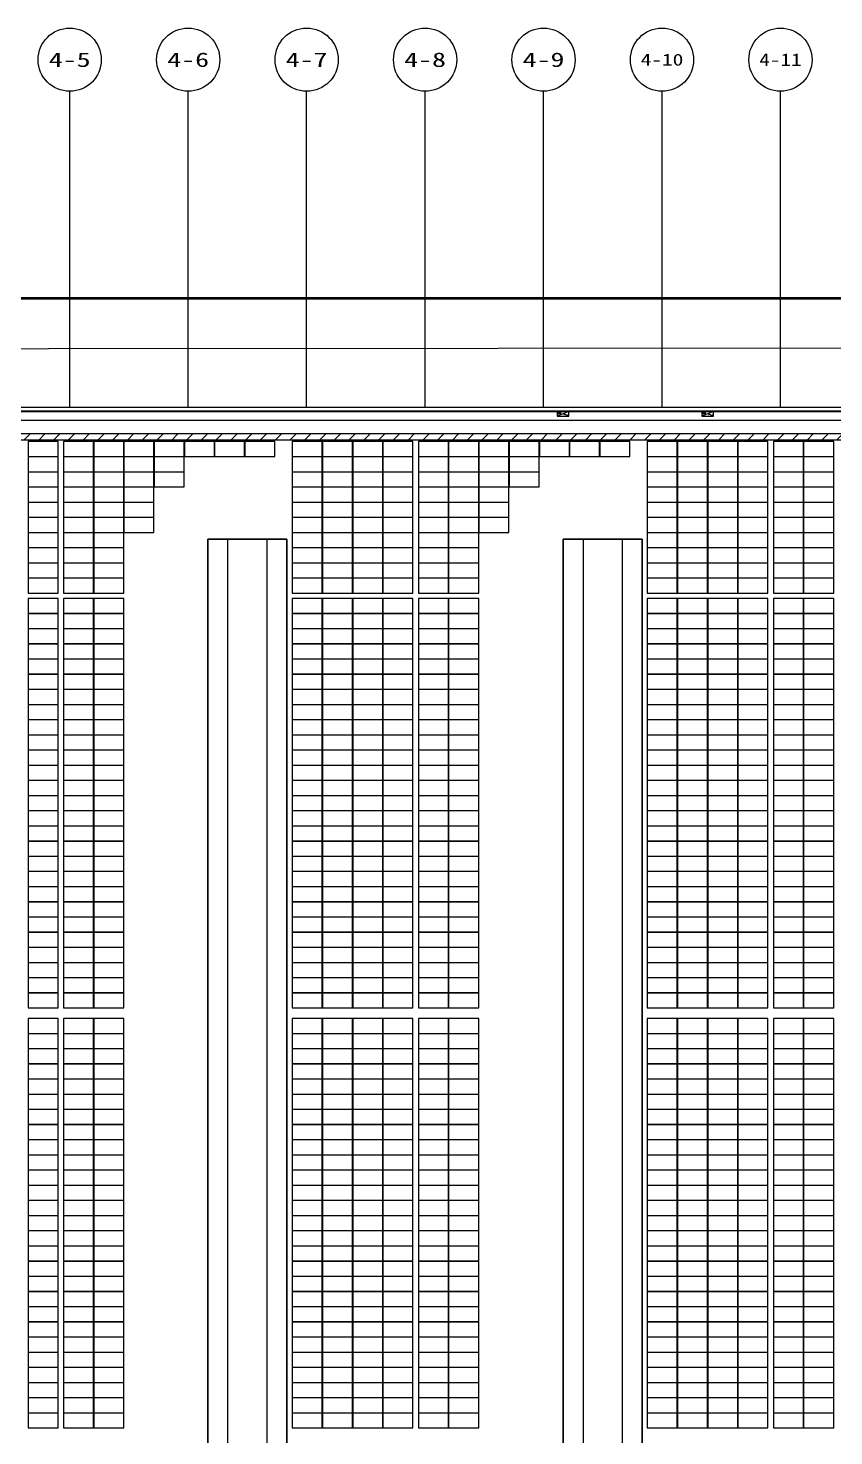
# Model space of a CAD drawing. Header units: metres. Extents: x 1218 to 2690, y 1163 to 1758.
# Drawn here: x 1769.1 to 1830.3, y 1416 to 1522.9 of the extents above; entities that cross this region are included whole.
import ezdxf
from ezdxf.enums import TextEntityAlignment as Align

# ---------------------------------------------------------------- set-up
doc = ezdxf.new("R2010")
doc.units = ezdxf.units.M
for name, color, linetype in [('AXIS', 3, 'Continuous'), ('AXIS_TEXT', 7, 'Continuous'), ('WALL', 9, 'Continuous'), ('单元区域外轮廓', 7, 'ByLayer'), ('屋脊线', 7, 'ByLayer'), ('接线图文字', 7, 'Continuous'), ('电缆通道', 7, 'ByLayer'), ('组件', 7, 'ByLayer'), ('运维走道板', 1, 'Continuous'), ('逆变器', 7, 'ByLayer'), ('障碍物', 7, 'ByLayer')]:
    doc.layers.add(name, color=color, linetype=linetype)
doc.styles.add('COMPLEX', font='COMPLEX')

# ---------------------------------------------------------------- blocks, each defined once
blk = doc.blocks.new('_AXISO')
blk.add_circle((0, 0), 0.5)
at = {"layer": 'AXIS_TEXT', "style": 'COMPLEX', "width": 1.041667}
blk.add_attdef('A', text='', height=0.56, dxfattribs=at).set_placement((-0.25, -0.28), (0.25, -0.28), align=Align.FIT)
blk = doc.blocks.new('DT1')
at = {"layer": 'AXIS', "color": 252, "true_color": 0x939598}
for p, q in [((564760, 2023104), (564760, 2047104)), ((573760, 2023104), (573760, 2047104)), ((582760, 2023104), (582760, 2047104)), ((591760, 2023104), (591760, 2047104)), ((600760, 2023104), (600760, 2047104)), ((609760, 2023104), (609760, 2047104)), ((618760, 2023104), (618760, 2047104))]:
    blk.add_line(p, q, dxfattribs=at)
at = {"layer": 'WALL'}
for p, q in [((1243660, 2023104), (77860, 2023104)), ((1243360, 2022804), (78160, 2022804))]:
    blk.add_line(p, q, dxfattribs=at)
for points in [[(681610, 2022104), (528310, 2022104)], [(579760, 1875104), (579760, 2013104), (576760, 2013104), (576760, 1875104), (579760, 1875104)], [(606760, 1875104), (606760, 2013104), (603760, 2013104), (603760, 1875104), (606760, 1875104)]]:
    blk.add_lwpolyline(points, dxfattribs=at)
for points in [[(581260, 1875104), (581260, 2013104), (575260, 2013104), (575260, 1875104)], [(608260, 1875104), (608260, 2013104), (602260, 2013104), (602260, 1875104)]]:
    blk.add_lwpolyline(points, close=True, dxfattribs=at)
at = {"layer": 'AXIS', "color": 252, "true_color": 0x939598}
ref = blk.add_blockref('_AXISO', (564760, 2049504), dxfattribs=dict(at, xscale=4800, yscale=4800, zscale=4800))
ref.add_attrib('A', '4-5', dxfattribs={"layer": 'AXIS_TEXT', "height": 1093.7}).set_placement((563171, 2048957), (566348, 2048957), align=Align.FIT)
ref = blk.add_blockref('_AXISO', (573760, 2049504), dxfattribs=dict(at, xscale=4800, yscale=4800, zscale=4800))
ref.add_attrib('A', '4-6', dxfattribs={"layer": 'AXIS_TEXT', "height": 1093.7}).set_placement((572171, 2048957), (575348, 2048957), align=Align.FIT)
ref = blk.add_blockref('_AXISO', (582760, 2049504), dxfattribs=dict(at, xscale=4800, yscale=4800, zscale=4800))
ref.add_attrib('A', '4-7', dxfattribs={"layer": 'AXIS_TEXT', "height": 1093.7}).set_placement((581171, 2048957), (584348, 2048957), align=Align.FIT)
ref = blk.add_blockref('_AXISO', (591760, 2049504), dxfattribs=dict(at, xscale=4800, yscale=4800, zscale=4800))
ref.add_attrib('A', '4-8', dxfattribs={"layer": 'AXIS_TEXT', "height": 1093.7}).set_placement((590171, 2048957), (593348, 2048957), align=Align.FIT)
ref = blk.add_blockref('_AXISO', (600760, 2049504), dxfattribs=dict(at, xscale=4800, yscale=4800, zscale=4800))
ref.add_attrib('A', '4-9', dxfattribs={"layer": 'AXIS_TEXT', "height": 1093.7}).set_placement((599171, 2048957), (602348, 2048957), align=Align.FIT)
ref = blk.add_blockref('_AXISO', (609760, 2049504), dxfattribs=dict(at, xscale=4800, yscale=4800, zscale=4800))
ref.add_attrib('A', '4-10', dxfattribs={"layer": 'AXIS_TEXT', "height": 894.9}).set_placement((608141, 2049056), (611379, 2049056), align=Align.FIT)
ref = blk.add_blockref('_AXISO', (618760, 2049504), dxfattribs=dict(at, xscale=4800, yscale=4800, zscale=4800))
ref.add_attrib('A', '4-11', dxfattribs={"layer": 'AXIS_TEXT', "height": 953}).set_placement((617149, 2049027), (620371, 2049027), align=Align.FIT)
blk = doc.blocks.new('*U582')
at = {"layer": '单元区域外轮廓', "color": 2}
blk.add_polyline3d([(582600, -78700, 12000), (-582600, -78700, 12000), (-582600, 78700, 12000), (582600, 78700, 12000)], close=True, dxfattribs=at)
at = {"flags": 1}
for tag in ['unit_id', 'unit_name', 'parapet_height', 'ground_elevation', 'is_enable_parapet']:
    blk.add_attdef(tag, (0, 0), '', height=2.5, dxfattribs=at)
blk = doc.blocks.new('*U583')
at = {"layer": '屋脊线', "color": 30}
blk.add_line((582600, 78700, 12000), (-582600, 78700, 12000), dxfattribs=at)
at = {"flags": 1}
for tag in ['unit_id', 'unit_name']:
    blk.add_attdef(tag, (0, 0), '', height=2.5, dxfattribs=at)
blk = doc.blocks.new('*U586')
at = {"color": 0}
blk.add_polyline3d([(0, 0, 0), (-228, 0, 0), (-228, -113, 6), (0, -113, 6)], close=True, dxfattribs=at)
at = {"flags": 1}
for tag in ['silicon-material', 'panel-length', 'panel-width', 'panel-height', 'mounting-hole-spacing1', 'mounting-hole-spacing2', 'userid', 'module-material', 'theme', 'name', 'vmpo', 'voco', 'pmax', 'company-name', 'note', 'id', 'impo', 'isco']:
    blk.add_attdef(tag, (0, 0), '', height=2.5, dxfattribs=at)
blk = doc.blocks.new('*U587')
at = {"layer": '组件', "color": 200}
for p in [(-9688, 7640, 1222), (-9420, 7640, 1222), (-9688, 7524, 1228), (-9420, 7524, 1228), (-9688, 7409, 1233), (-9420, 7409, 1233), (-9688, 7294, 1239), (-9420, 7294, 1239), (-9688, 7179, 1245), (-9688, 7063, 1251), (-9688, 6948, 1257), (-9688, 6833, 1263), (-9688, 6718, 1269), (-9688, 6602, 1274)]:
    blk.add_blockref('*U586', p, dxfattribs=at)
at = {"layer": '组件', "color": 41}
for p in [(-9190, 7640, 1222), (-8960, 7640, 1222), (-8731, 7640, 1222), (-8501, 7640, 1222), (-8271, 7640, 1222), (-8041, 7640, 1222), (-7682, 7640, 1222), (-7452, 7640, 1222), (-7222, 7640, 1222), (-6992, 7640, 1222), (-6723, 7640, 1222), (-6493, 7640, 1222), (-6263, 7640, 1222), (-6033, 7640, 1222), (-5803, 7640, 1222), (-5574, 7640, 1222), (-5344, 7640, 1222), (-4985, 7640, 1222), (-9190, 7524, 1228), (-8960, 7524, 1228), (-8731, 7524, 1228), (-7682, 7524, 1228), (-7452, 7524, 1228), (-7222, 7524, 1228), (-6992, 7524, 1228), (-6723, 7524, 1228), (-6493, 7524, 1228), (-6263, 7524, 1228), (-6033, 7524, 1228), (-4985, 7524, 1228), (-9190, 7409, 1233), (-8960, 7409, 1233), (-8731, 7409, 1233), (-7682, 7409, 1233), (-7452, 7409, 1233), (-7222, 7409, 1233), (-6992, 7409, 1233), (-6723, 7409, 1233), (-6493, 7409, 1233), (-6263, 7409, 1233), (-6033, 7409, 1233), (-4985, 7409, 1233), (-9190, 7294, 1239), (-8960, 7294, 1239), (-7682, 7294, 1239), (-7452, 7294, 1239), (-7222, 7294, 1239), (-6992, 7294, 1239), (-6723, 7294, 1239), (-6493, 7294, 1239), (-6263, 7294, 1239), (-4985, 7294, 1239), (-9420, 7179, 1245), (-9190, 7179, 1245), (-8960, 7179, 1245), (-7682, 7179, 1245), (-7452, 7179, 1245), (-7222, 7179, 1245), (-6992, 7179, 1245), (-6723, 7179, 1245), (-6493, 7179, 1245), (-6263, 7179, 1245), (-4985, 7179, 1245), (-9420, 7063, 1251), (-9190, 7063, 1251), (-8960, 7063, 1251), (-7682, 7063, 1251), (-7452, 7063, 1251), (-7222, 7063, 1251), (-6992, 7063, 1251), (-6723, 7063, 1251), (-6493, 7063, 1251), (-6263, 7063, 1251), (-4985, 7063, 1251), (-9420, 6948, 1257), (-9190, 6948, 1257), (-7682, 6948, 1257), (-7452, 6948, 1257), (-7222, 6948, 1257), (-6992, 6948, 1257), (-6723, 6948, 1257), (-6493, 6948, 1257), (-4985, 6948, 1257), (-9420, 6833, 1263), (-9190, 6833, 1263), (-7682, 6833, 1263), (-7452, 6833, 1263), (-7222, 6833, 1263), (-6992, 6833, 1263), (-6723, 6833, 1263), (-6493, 6833, 1263), (-4985, 6833, 1263), (-9420, 6718, 1269), (-9190, 6718, 1269), (-7682, 6718, 1269), (-7452, 6718, 1269), (-7222, 6718, 1269), (-6992, 6718, 1269), (-6723, 6718, 1269), (-6493, 6718, 1269), (-9420, 6602, 1274), (-9190, 6602, 1274), (-7682, 6602, 1274), (-7452, 6602, 1274), (-7222, 6602, 1274), (-6992, 6602, 1274), (-6723, 6602, 1274), (-6493, 6602, 1274), (-9688, 6449, 1282), (-9420, 6449, 1282), (-9190, 6449, 1282), (-7682, 6449, 1282), (-7452, 6449, 1282), (-7222, 6449, 1282), (-6992, 6449, 1282), (-6723, 6449, 1282), (-6493, 6449, 1282), (-9688, 6334, 1288), (-9420, 6334, 1288), (-9190, 6334, 1288), (-7682, 6334, 1288), (-7452, 6334, 1288), (-7222, 6334, 1288), (-6992, 6334, 1288), (-6723, 6334, 1288), (-6493, 6334, 1288), (-9688, 6219, 1294), (-9420, 6219, 1294), (-9190, 6219, 1294), (-7682, 6219, 1294), (-7452, 6219, 1294), (-7222, 6219, 1294), (-6992, 6219, 1294), (-6723, 6219, 1294), (-6493, 6219, 1294), (-9688, 6103, 1300), (-9420, 6103, 1300), (-9190, 6103, 1300), (-7682, 6103, 1300), (-7452, 6103, 1300), (-7222, 6103, 1300), (-6992, 6103, 1300), (-6723, 6103, 1300), (-6493, 6103, 1300), (-9688, 5988, 1306), (-9420, 5988, 1306), (-9190, 5988, 1306), (-7682, 5988, 1306), (-7452, 5988, 1306), (-7222, 5988, 1306), (-6992, 5988, 1306), (-6723, 5988, 1306), (-6493, 5988, 1306), (-9688, 5873, 1312), (-9420, 5873, 1312), (-9190, 5873, 1312), (-7682, 5873, 1312), (-7452, 5873, 1312), (-7222, 5873, 1312), (-6992, 5873, 1312), (-6723, 5873, 1312), (-6493, 5873, 1312), (-9688, 5758, 1317), (-9420, 5758, 1317), (-9190, 5758, 1317), (-7682, 5758, 1317), (-7452, 5758, 1317), (-7222, 5758, 1317), (-6992, 5758, 1317), (-6723, 5758, 1317), (-6493, 5758, 1317), (-9688, 5642, 1323), (-9420, 5642, 1323), (-9190, 5642, 1323), (-7682, 5642, 1323), (-7452, 5642, 1323), (-7222, 5642, 1323), (-6992, 5642, 1323), (-6723, 5642, 1323), (-6493, 5642, 1323), (-9688, 5527, 1329), (-9420, 5527, 1329), (-9190, 5527, 1329), (-7682, 5527, 1329), (-7452, 5527, 1329), (-7222, 5527, 1329), (-6992, 5527, 1329), (-6723, 5527, 1329), (-6493, 5527, 1329), (-9688, 5412, 1335), (-9420, 5412, 1335), (-9190, 5412, 1335), (-7682, 5412, 1335), (-7452, 5412, 1335), (-7222, 5412, 1335), (-6992, 5412, 1335), (-6723, 5412, 1335), (-6493, 5412, 1335), (-9688, 5297, 1341), (-9420, 5297, 1341), (-9190, 5297, 1341), (-7682, 5297, 1341), (-7452, 5297, 1341), (-7222, 5297, 1341), (-6992, 5297, 1341), (-6723, 5297, 1341), (-6493, 5297, 1341), (-9688, 5181, 1347), (-9420, 5181, 1347), (-9190, 5181, 1347), (-7682, 5181, 1347), (-7452, 5181, 1347), (-7222, 5181, 1347), (-6992, 5181, 1347), (-6723, 5181, 1347), (-6493, 5181, 1347), (-9688, 5066, 1353), (-9420, 5066, 1353), (-9190, 5066, 1353), (-7682, 5066, 1353), (-7452, 5066, 1353), (-7222, 5066, 1353), (-6992, 5066, 1353), (-6723, 5066, 1353), (-6493, 5066, 1353), (-9688, 4951, 1358), (-9420, 4951, 1358), (-9190, 4951, 1358), (-7682, 4951, 1358), (-7452, 4951, 1358), (-7222, 4951, 1358), (-6992, 4951, 1358), (-6723, 4951, 1358), (-6493, 4951, 1358), (-9688, 4836, 1364), (-9420, 4836, 1364), (-9190, 4836, 1364), (-7682, 4836, 1364), (-7452, 4836, 1364), (-7222, 4836, 1364), (-6992, 4836, 1364), (-6723, 4836, 1364), (-6493, 4836, 1364), (-9688, 4720, 1370), (-9420, 4720, 1370), (-9190, 4720, 1370), (-7682, 4720, 1370), (-7452, 4720, 1370), (-7222, 4720, 1370), (-6992, 4720, 1370), (-6723, 4720, 1370), (-6493, 4720, 1370), (-9688, 4605, 1376), (-9420, 4605, 1376), (-9190, 4605, 1376), (-7682, 4605, 1376), (-7452, 4605, 1376), (-7222, 4605, 1376), (-6992, 4605, 1376), (-6723, 4605, 1376), (-6493, 4605, 1376), (-9688, 4490, 1382), (-9420, 4490, 1382), (-9190, 4490, 1382), (-7682, 4490, 1382), (-7452, 4490, 1382), (-7222, 4490, 1382), (-6992, 4490, 1382), (-6723, 4490, 1382), (-6493, 4490, 1382), (-9688, 4375, 1388), (-9420, 4375, 1388), (-9190, 4375, 1388), (-7682, 4375, 1388), (-7452, 4375, 1388), (-7222, 4375, 1388), (-6992, 4375, 1388), (-6723, 4375, 1388), (-6493, 4375, 1388), (-9688, 4259, 1394), (-9420, 4259, 1394), (-9190, 4259, 1394), (-7682, 4259, 1394), (-7452, 4259, 1394), (-7222, 4259, 1394), (-6992, 4259, 1394), (-6723, 4259, 1394), (-6493, 4259, 1394), (-9688, 4144, 1399), (-9420, 4144, 1399), (-9190, 4144, 1399), (-7682, 4144, 1399), (-7452, 4144, 1399), (-7222, 4144, 1399), (-6992, 4144, 1399), (-6723, 4144, 1399), (-6493, 4144, 1399), (-9688, 4029, 1405), (-9420, 4029, 1405), (-9190, 4029, 1405), (-7682, 4029, 1405), (-7452, 4029, 1405), (-7222, 4029, 1405), (-6992, 4029, 1405), (-6723, 4029, 1405), (-6493, 4029, 1405), (-9688, 3914, 1411), (-9420, 3914, 1411), (-9190, 3914, 1411), (-7682, 3914, 1411), (-7452, 3914, 1411), (-7222, 3914, 1411), (-6992, 3914, 1411), (-6723, 3914, 1411), (-6493, 3914, 1411), (-9688, 3798, 1417), (-9420, 3798, 1417), (-9190, 3798, 1417), (-7682, 3798, 1417), (-7452, 3798, 1417), (-7222, 3798, 1417), (-6992, 3798, 1417), (-6723, 3798, 1417), (-6493, 3798, 1417), (-9688, 3683, 1423), (-9420, 3683, 1423), (-9190, 3683, 1423), (-7682, 3683, 1423), (-7452, 3683, 1423), (-7222, 3683, 1423), (-6992, 3683, 1423), (-6723, 3683, 1423), (-6493, 3683, 1423), (-9688, 3568, 1429), (-9420, 3568, 1429), (-9190, 3568, 1429), (-7682, 3568, 1429), (-7452, 3568, 1429), (-7222, 3568, 1429), (-6992, 3568, 1429), (-6723, 3568, 1429), (-6493, 3568, 1429), (-9688, 3453, 1435), (-9420, 3453, 1435), (-9190, 3453, 1435), (-7682, 3453, 1435), (-7452, 3453, 1435), (-7222, 3453, 1435), (-6992, 3453, 1435), (-6723, 3453, 1435), (-6493, 3453, 1435), (-9688, 3259, 1444), (-9420, 3259, 1444), (-9190, 3259, 1444), (-7682, 3259, 1444), (-7452, 3259, 1444), (-7222, 3259, 1444), (-6992, 3259, 1444), (-6723, 3259, 1444), (-6493, 3259, 1444), (-9688, 3144, 1450), (-9420, 3144, 1450), (-9190, 3144, 1450), (-7682, 3144, 1450), (-7452, 3144, 1450), (-7222, 3144, 1450), (-6992, 3144, 1450), (-6723, 3144, 1450), (-6493, 3144, 1450), (-9688, 3029, 1456), (-9420, 3029, 1456), (-9190, 3029, 1456), (-7682, 3029, 1456), (-7452, 3029, 1456), (-7222, 3029, 1456), (-6992, 3029, 1456), (-6723, 3029, 1456), (-6493, 3029, 1456), (-9688, 2914, 1462), (-9420, 2914, 1462), (-9190, 2914, 1462), (-7682, 2914, 1462), (-7452, 2914, 1462), (-7222, 2914, 1462), (-6992, 2914, 1462), (-6723, 2914, 1462), (-6493, 2914, 1462), (-9688, 2798, 1468), (-9420, 2798, 1468), (-9190, 2798, 1468), (-7682, 2798, 1468), (-7452, 2798, 1468), (-7222, 2798, 1468), (-6992, 2798, 1468), (-6723, 2798, 1468), (-6493, 2798, 1468), (-9688, 2683, 1474), (-9420, 2683, 1474), (-9190, 2683, 1474), (-7682, 2683, 1474), (-7452, 2683, 1474), (-7222, 2683, 1474), (-6992, 2683, 1474), (-6723, 2683, 1474), (-6493, 2683, 1474), (-9688, 2568, 1479), (-9420, 2568, 1479), (-9190, 2568, 1479), (-7682, 2568, 1479), (-7452, 2568, 1479), (-7222, 2568, 1479), (-6992, 2568, 1479), (-6723, 2568, 1479), (-6493, 2568, 1479), (-9688, 2453, 1485), (-9420, 2453, 1485), (-9190, 2453, 1485), (-7682, 2453, 1485), (-7452, 2453, 1485), (-7222, 2453, 1485), (-6992, 2453, 1485), (-6723, 2453, 1485), (-6493, 2453, 1485), (-9688, 2337, 1491), (-9420, 2337, 1491), (-9190, 2337, 1491), (-7682, 2337, 1491), (-7452, 2337, 1491), (-7222, 2337, 1491), (-6992, 2337, 1491), (-6723, 2337, 1491), (-6493, 2337, 1491), (-9688, 2222, 1497), (-9420, 2222, 1497), (-9190, 2222, 1497), (-7682, 2222, 1497), (-7452, 2222, 1497), (-7222, 2222, 1497), (-6992, 2222, 1497), (-6723, 2222, 1497), (-6493, 2222, 1497), (-9688, 2107, 1503), (-9420, 2107, 1503), (-9190, 2107, 1503), (-7682, 2107, 1503), (-7452, 2107, 1503), (-7222, 2107, 1503), (-6992, 2107, 1503), (-6723, 2107, 1503), (-6493, 2107, 1503), (-9688, 1992, 1509), (-9420, 1992, 1509), (-9190, 1992, 1509), (-7682, 1992, 1509), (-7452, 1992, 1509), (-7222, 1992, 1509), (-6992, 1992, 1509), (-6723, 1992, 1509), (-6493, 1992, 1509), (-9688, 1876, 1515), (-9420, 1876, 1515), (-9190, 1876, 1515), (-7682, 1876, 1515), (-7452, 1876, 1515), (-7222, 1876, 1515), (-6992, 1876, 1515), (-6723, 1876, 1515), (-6493, 1876, 1515), (-9688, 1761, 1520), (-9420, 1761, 1520), (-9190, 1761, 1520), (-7682, 1761, 1520), (-7452, 1761, 1520), (-7222, 1761, 1520), (-6992, 1761, 1520), (-6723, 1761, 1520), (-6493, 1761, 1520), (-9688, 1646, 1526), (-9420, 1646, 1526), (-9190, 1646, 1526), (-7682, 1646, 1526), (-7452, 1646, 1526), (-7222, 1646, 1526), (-6992, 1646, 1526), (-6723, 1646, 1526), (-6493, 1646, 1526), (-9688, 1531, 1532), (-9420, 1531, 1532), (-9190, 1531, 1532), (-7682, 1531, 1532), (-7452, 1531, 1532), (-7222, 1531, 1532), (-6992, 1531, 1532), (-6723, 1531, 1532), (-6493, 1531, 1532), (-9688, 1415, 1538), (-9420, 1415, 1538), (-9190, 1415, 1538), (-7682, 1415, 1538), (-7452, 1415, 1538), (-7222, 1415, 1538), (-6992, 1415, 1538), (-6723, 1415, 1538), (-6493, 1415, 1538), (-9688, 1300, 1544), (-9420, 1300, 1544), (-9190, 1300, 1544), (-7682, 1300, 1544), (-7452, 1300, 1544), (-7222, 1300, 1544), (-6992, 1300, 1544), (-6723, 1300, 1544), (-6493, 1300, 1544), (-9688, 1185, 1550), (-9420, 1185, 1550), (-9190, 1185, 1550), (-7682, 1185, 1550), (-7452, 1185, 1550), (-7222, 1185, 1550), (-6992, 1185, 1550), (-6723, 1185, 1550), (-6493, 1185, 1550), (-9688, 1070, 1556), (-9420, 1070, 1556), (-9190, 1070, 1556), (-7682, 1070, 1556), (-7452, 1070, 1556), (-7222, 1070, 1556), (-6992, 1070, 1556), (-6723, 1070, 1556), (-6493, 1070, 1556), (-9688, 954, 1562), (-9420, 954, 1562), (-9190, 954, 1562), (-7682, 954, 1562), (-7452, 954, 1562), (-7222, 954, 1562), (-6992, 954, 1562), (-6723, 954, 1562), (-6493, 954, 1562), (-9688, 839, 1567), (-9420, 839, 1567), (-9190, 839, 1567), (-7682, 839, 1567), (-7452, 839, 1567), (-7222, 839, 1567), (-6992, 839, 1567), (-6723, 839, 1567), (-6493, 839, 1567), (-9688, 724, 1573), (-9420, 724, 1573), (-9190, 724, 1573), (-7682, 724, 1573), (-7452, 724, 1573), (-7222, 724, 1573), (-6992, 724, 1573), (-6723, 724, 1573), (-6493, 724, 1573), (-9688, 609, 1579), (-9420, 609, 1579), (-9190, 609, 1579), (-7682, 609, 1579), (-7452, 609, 1579), (-7222, 609, 1579), (-6992, 609, 1579), (-6723, 609, 1579), (-6493, 609, 1579), (-9688, 493, 1585), (-9420, 493, 1585), (-9190, 493, 1585), (-7682, 493, 1585), (-7452, 493, 1585), (-7222, 493, 1585), (-6992, 493, 1585), (-6723, 493, 1585), (-6493, 493, 1585), (-9688, 378, 1591), (-9420, 378, 1591), (-9190, 378, 1591), (-7682, 378, 1591), (-7452, 378, 1591), (-7222, 378, 1591), (-6992, 378, 1591), (-6723, 378, 1591), (-6493, 378, 1591), (-9688, 263, 1597), (-9420, 263, 1597), (-9190, 263, 1597), (-7682, 263, 1597), (-7452, 263, 1597), (-7222, 263, 1597), (-6992, 263, 1597), (-6723, 263, 1597), (-6493, 263, 1597)]:
    blk.add_blockref('*U586', p, dxfattribs=at)
at = {"layer": '组件', "color": 152}
for p in [(-4755, 7640, 1222), (-4525, 7640, 1222), (-4295, 7640, 1222), (-4025, 7640, 1222), (-3796, 7640, 1222), (-4755, 7524, 1228), (-4525, 7524, 1228), (-4295, 7524, 1228), (-4025, 7524, 1228), (-3796, 7524, 1228), (-4755, 7409, 1233), (-4525, 7409, 1233), (-4295, 7409, 1233), (-4025, 7409, 1233), (-3796, 7409, 1233), (-4755, 7294, 1239), (-4525, 7294, 1239), (-4295, 7294, 1239), (-4025, 7294, 1239), (-3796, 7294, 1239), (-4755, 7179, 1245), (-4525, 7179, 1245), (-4295, 7179, 1245), (-4025, 7179, 1245), (-3796, 7179, 1245), (-4755, 7063, 1251), (-4525, 7063, 1251), (-4295, 7063, 1251), (-4025, 7063, 1251), (-3796, 7063, 1251), (-4755, 6948, 1257), (-4525, 6948, 1257), (-4295, 6948, 1257), (-4025, 6948, 1257), (-3796, 6948, 1257), (-4755, 6833, 1263), (-4525, 6833, 1263), (-4295, 6833, 1263), (-4025, 6833, 1263), (-3796, 6833, 1263), (-4985, 6718, 1269), (-4755, 6718, 1269), (-4525, 6718, 1269), (-4295, 6718, 1269), (-4025, 6718, 1269), (-3796, 6718, 1269), (-4985, 6602, 1274), (-4755, 6602, 1274), (-4525, 6602, 1274), (-4295, 6602, 1274), (-4025, 6602, 1274), (-3796, 6602, 1274), (-4985, 6449, 1282), (-4755, 6449, 1282), (-4525, 6449, 1282), (-4295, 6449, 1282), (-4025, 6449, 1282), (-3796, 6449, 1282), (-4985, 6334, 1288), (-4755, 6334, 1288), (-4525, 6334, 1288), (-4295, 6334, 1288), (-4025, 6334, 1288), (-3796, 6334, 1288), (-4985, 6219, 1294), (-4755, 6219, 1294), (-4525, 6219, 1294), (-4295, 6219, 1294), (-4025, 6219, 1294), (-3796, 6219, 1294), (-4985, 6103, 1300), (-4755, 6103, 1300), (-4525, 6103, 1300), (-4295, 6103, 1300), (-4025, 6103, 1300), (-3796, 6103, 1300), (-4985, 5988, 1306), (-4755, 5988, 1306), (-4525, 5988, 1306), (-4295, 5988, 1306), (-4025, 5988, 1306), (-3796, 5988, 1306), (-4985, 5873, 1312), (-4755, 5873, 1312), (-4525, 5873, 1312), (-4295, 5873, 1312), (-4025, 5873, 1312), (-3796, 5873, 1312), (-4985, 5758, 1317), (-4755, 5758, 1317), (-4525, 5758, 1317), (-4295, 5758, 1317), (-4025, 5758, 1317), (-3796, 5758, 1317), (-4985, 5642, 1323), (-4755, 5642, 1323), (-4525, 5642, 1323), (-4295, 5642, 1323), (-4025, 5642, 1323), (-3796, 5642, 1323), (-4985, 5527, 1329), (-4755, 5527, 1329), (-4525, 5527, 1329), (-4295, 5527, 1329), (-4025, 5527, 1329), (-3796, 5527, 1329), (-4985, 5412, 1335), (-4755, 5412, 1335), (-4525, 5412, 1335), (-4295, 5412, 1335), (-4025, 5412, 1335), (-3796, 5412, 1335), (-4985, 5297, 1341), (-4755, 5297, 1341), (-4525, 5297, 1341), (-4295, 5297, 1341), (-4025, 5297, 1341), (-3796, 5297, 1341), (-4985, 5181, 1347), (-4755, 5181, 1347), (-4525, 5181, 1347), (-4295, 5181, 1347), (-4025, 5181, 1347), (-3796, 5181, 1347), (-4985, 5066, 1353), (-4755, 5066, 1353), (-4525, 5066, 1353), (-4295, 5066, 1353), (-4025, 5066, 1353), (-3796, 5066, 1353), (-4985, 4951, 1358), (-4755, 4951, 1358), (-4525, 4951, 1358), (-4295, 4951, 1358), (-4025, 4951, 1358), (-3796, 4951, 1358), (-4985, 4836, 1364), (-4755, 4836, 1364), (-4525, 4836, 1364), (-4295, 4836, 1364), (-4025, 4836, 1364), (-3796, 4836, 1364), (-4985, 4720, 1370), (-4755, 4720, 1370), (-4525, 4720, 1370), (-4295, 4720, 1370), (-4025, 4720, 1370), (-3796, 4720, 1370), (-4985, 4605, 1376), (-4755, 4605, 1376), (-4525, 4605, 1376), (-4295, 4605, 1376), (-4025, 4605, 1376), (-3796, 4605, 1376), (-4985, 4490, 1382), (-4755, 4490, 1382), (-4525, 4490, 1382), (-4295, 4490, 1382), (-4025, 4490, 1382), (-3796, 4490, 1382), (-4985, 4375, 1388), (-4755, 4375, 1388), (-4525, 4375, 1388), (-4295, 4375, 1388), (-4025, 4375, 1388), (-3796, 4375, 1388), (-4985, 4259, 1394), (-4755, 4259, 1394), (-4525, 4259, 1394), (-4295, 4259, 1394), (-4025, 4259, 1394), (-3796, 4259, 1394), (-4985, 4144, 1399), (-4755, 4144, 1399), (-4525, 4144, 1399), (-4295, 4144, 1399), (-4025, 4144, 1399), (-3796, 4144, 1399), (-4985, 4029, 1405), (-4755, 4029, 1405), (-4525, 4029, 1405), (-4295, 4029, 1405), (-4025, 4029, 1405), (-3796, 4029, 1405), (-4985, 3914, 1411), (-4755, 3914, 1411), (-4525, 3914, 1411), (-4295, 3914, 1411), (-4025, 3914, 1411), (-3796, 3914, 1411), (-4985, 3798, 1417), (-4755, 3798, 1417), (-4525, 3798, 1417), (-4295, 3798, 1417), (-4025, 3798, 1417), (-3796, 3798, 1417), (-4985, 3683, 1423), (-4755, 3683, 1423), (-4525, 3683, 1423), (-4295, 3683, 1423), (-4025, 3683, 1423), (-3796, 3683, 1423), (-4985, 3568, 1429), (-4755, 3568, 1429), (-4525, 3568, 1429), (-4295, 3568, 1429), (-4025, 3568, 1429), (-3796, 3568, 1429), (-4985, 3453, 1435), (-4755, 3453, 1435), (-4525, 3453, 1435), (-4295, 3453, 1435), (-4025, 3453, 1435), (-3796, 3453, 1435), (-4985, 3259, 1444), (-4755, 3259, 1444), (-4525, 3259, 1444), (-4295, 3259, 1444), (-4025, 3259, 1444), (-3796, 3259, 1444), (-4985, 3144, 1450), (-4755, 3144, 1450), (-4525, 3144, 1450), (-4295, 3144, 1450), (-4025, 3144, 1450), (-3796, 3144, 1450), (-4985, 3029, 1456), (-4755, 3029, 1456), (-4525, 3029, 1456), (-4295, 3029, 1456), (-4025, 3029, 1456), (-3796, 3029, 1456), (-4985, 2914, 1462), (-4755, 2914, 1462), (-4525, 2914, 1462), (-4295, 2914, 1462), (-4025, 2914, 1462), (-3796, 2914, 1462), (-4985, 2798, 1468), (-4755, 2798, 1468), (-4525, 2798, 1468), (-4295, 2798, 1468), (-4025, 2798, 1468), (-3796, 2798, 1468), (-4985, 2683, 1474), (-4755, 2683, 1474), (-4525, 2683, 1474), (-4295, 2683, 1474), (-4025, 2683, 1474), (-3796, 2683, 1474), (-4985, 2568, 1479), (-4755, 2568, 1479), (-4525, 2568, 1479), (-4295, 2568, 1479), (-4025, 2568, 1479), (-3796, 2568, 1479), (-4985, 2453, 1485), (-4755, 2453, 1485), (-4525, 2453, 1485), (-4295, 2453, 1485), (-4025, 2453, 1485), (-3796, 2453, 1485), (-4985, 2337, 1491), (-4755, 2337, 1491), (-4525, 2337, 1491), (-4295, 2337, 1491), (-4025, 2337, 1491), (-3796, 2337, 1491), (-4985, 2222, 1497), (-4755, 2222, 1497), (-4525, 2222, 1497), (-4295, 2222, 1497), (-4025, 2222, 1497), (-3796, 2222, 1497), (-4985, 2107, 1503), (-4755, 2107, 1503), (-4525, 2107, 1503), (-4295, 2107, 1503), (-4025, 2107, 1503), (-3796, 2107, 1503), (-4985, 1992, 1509), (-4755, 1992, 1509), (-4525, 1992, 1509), (-4295, 1992, 1509), (-4025, 1992, 1509), (-3796, 1992, 1509), (-4985, 1876, 1515), (-4755, 1876, 1515), (-4525, 1876, 1515), (-4295, 1876, 1515), (-4025, 1876, 1515), (-3796, 1876, 1515), (-4985, 1761, 1520), (-4755, 1761, 1520), (-4525, 1761, 1520), (-4295, 1761, 1520), (-4025, 1761, 1520), (-3796, 1761, 1520), (-4985, 1646, 1526), (-4755, 1646, 1526), (-4525, 1646, 1526), (-4295, 1646, 1526), (-4025, 1646, 1526), (-3796, 1646, 1526), (-4985, 1531, 1532), (-4755, 1531, 1532), (-4525, 1531, 1532), (-4295, 1531, 1532), (-4025, 1531, 1532), (-3796, 1531, 1532), (-4985, 1415, 1538), (-4755, 1415, 1538), (-4525, 1415, 1538), (-4295, 1415, 1538), (-4025, 1415, 1538), (-3796, 1415, 1538), (-4985, 1300, 1544), (-4755, 1300, 1544), (-4525, 1300, 1544), (-4295, 1300, 1544), (-4025, 1300, 1544), (-3796, 1300, 1544), (-4985, 1185, 1550), (-4755, 1185, 1550), (-4525, 1185, 1550), (-4295, 1185, 1550), (-4025, 1185, 1550), (-3796, 1185, 1550), (-4985, 1070, 1556), (-4755, 1070, 1556), (-4525, 1070, 1556), (-4295, 1070, 1556), (-4025, 1070, 1556), (-3796, 1070, 1556), (-4985, 954, 1562), (-4755, 954, 1562), (-4525, 954, 1562), (-4295, 954, 1562), (-4025, 954, 1562), (-3796, 954, 1562), (-4985, 839, 1567), (-4755, 839, 1567), (-4525, 839, 1567), (-4295, 839, 1567), (-4025, 839, 1567), (-3796, 839, 1567), (-4985, 724, 1573), (-4755, 724, 1573), (-4525, 724, 1573), (-4295, 724, 1573), (-4025, 724, 1573), (-3796, 724, 1573), (-4985, 609, 1579), (-4755, 609, 1579), (-4525, 609, 1579), (-4295, 609, 1579), (-4025, 609, 1579), (-3796, 609, 1579), (-4985, 493, 1585), (-4755, 493, 1585), (-4525, 493, 1585), (-4295, 493, 1585), (-4025, 493, 1585), (-3796, 493, 1585), (-4985, 378, 1591), (-4755, 378, 1591), (-4525, 378, 1591), (-4295, 378, 1591), (-4025, 378, 1591), (-3796, 378, 1591), (-4985, 263, 1597), (-4755, 263, 1597), (-4525, 263, 1597), (-4295, 263, 1597), (-4025, 263, 1597), (-3796, 263, 1597)]:
    blk.add_blockref('*U586', p, dxfattribs=at)
at = {"flags": 1}
for tag in ['tilt', 'azimuth', 'mode', 'align', 'array-mode', 'panel-x', 'panel-y', 'offset-x', 'offset-y', 'panel-per-row', 'bracket-type', 'bracket-value', 'row-per-array']:
    blk.add_attdef(tag, (0, 0), '', height=2.5, dxfattribs=at)
blk = doc.blocks.new('*U620', base_point=(44, 18))
at = {"color": 0}
for p, q in [((0, 0), (87, 36)), ((57, 18), (82, 18)), ((57, 10), (82, 10))]:
    blk.add_line(p, q, dxfattribs=at)
blk.add_lwpolyline([(0, 0), (87, 0), (87, 36), (0, 36)], close=True, dxfattribs=at)
blk.add_lwpolyline([(5, 27, -0.6815), (16, 30), (26, 24, 0.6815), (37, 27)], format="xyb", dxfattribs=at)
blk = doc.blocks.new('*U622', base_point=(44, 18))
at = {"color": 0}
for p, q in [((0, 0), (87, 36)), ((57, 18), (82, 18)), ((57, 10), (82, 10))]:
    blk.add_line(p, q, dxfattribs=at)
blk.add_lwpolyline([(0, 0), (87, 0), (87, 36), (0, 36)], close=True, dxfattribs=at)
blk.add_lwpolyline([(5, 27, -0.6815), (16, 30), (26, 24, 0.6815), (37, 27)], format="xyb", dxfattribs=at)
blk = doc.blocks.new('*U676')
at = {"layer": '障碍物', "color": 1}
blk.add_polyline3d([(-85500, 69000, 10), (-79500, 69000, 10), (-79500, 0, 10), (-85500, 0, 10)], close=True, dxfattribs=at)
at = {"flags": 1}
for tag in ['height', 'shape']:
    blk.add_attdef(tag, (0, 0), '', height=2.5, dxfattribs=at)
blk = doc.blocks.new('*U677')
at = {"layer": '障碍物', "color": 1}
blk.add_polyline3d([(-58500, 69000, 10), (-52500, 69000, 10), (-52500, 0, 10), (-58500, 0, 10)], close=True, dxfattribs=at)
at = {"flags": 1}
for tag in ['height', 'shape']:
    blk.add_attdef(tag, (0, 0), '', height=2.5, dxfattribs=at)

msp = doc.modelspace()

# ---------------------------------------------------------------- hatches: boundary and pattern name
at = {"layer": '运维走道板'}
h = msp.add_hatch(dxfattribs=at)
h.set_pattern_fill('ANSI31', color=1, scale=0.5)
h.set_pattern_definition([(45, (3149.2461, -2326.28056), (-0.561266, 0.561266), [])])
h.paths.add_polyline_path([(1736.63, 1492.16), (2077.67, 1492.16), (2077.67, 1491.66), (1736.63, 1491.66)])

# ---------------------------------------------------------------- linework, layer by layer
at = {"layer": '单元区域外轮廓', "color": 4, "elevation": 12}
msp.add_lwpolyline([(2450.82, 1336.45), (1285.62, 1336.45), (1285.62, 1493.85), (2450.82, 1493.85)], close=True, dxfattribs=at)
at = {"layer": '接线图文字', "color": 2, "const_width": 0.2, "elevation": 12.3}
msp.add_lwpolyline([(1393.99, 1502.44), (2466.12, 1502.44)], dxfattribs=at)
at = {"layer": '电缆通道', "color": 6}
msp.add_polyline3d([(1736.45, 1498.59, 0.01), (1975.48, 1498.77, 0.01)], dxfattribs=at)
at = {"layer": '运维走道板', "elevation": 12.3}
msp.add_lwpolyline([(1736.63, 1492.16), (2077.67, 1492.16), (2077.67, 1491.66), (1736.63, 1491.66), (1736.63, 1492.16)], dxfattribs=at)
at = {"layer": '障碍物', "color": 2, "elevation": 12.3}
for points in [[(1782.72, 1484.15), (1788.72, 1484.15), (1788.72, 1415.15), (1782.72, 1415.15)], [(1809.72, 1484.15), (1815.72, 1484.15), (1815.72, 1415.15), (1809.72, 1415.15)]]:
    msp.add_lwpolyline(points, close=True, dxfattribs=at)

# ---------------------------------------------------------------- block references
at = {"xscale": 0.001, "yscale": 0.001, "zscale": 0.001}
msp.add_blockref('DT1', (1207.46, -528.95, 12.3), dxfattribs=at)
at = {"layer": '单元区域外轮廓', "xscale": 0.001, "yscale": 0.001, "zscale": 0.001}
msp.add_blockref('*U582', (1868.22, 1415.15), dxfattribs=at)
at = {"layer": '屋脊线', "xscale": 0.001, "yscale": 0.001, "zscale": 0.001}
msp.add_blockref('*U583', (1868.22, 1415.15), dxfattribs=at)
at = {"layer": '组件', "xscale": 0.01, "yscale": 0.01, "zscale": 0.01}
msp.add_blockref('*U587', (1868.22, 1415.15), dxfattribs=at)
at = {"layer": '逆变器', "xscale": 0.01, "yscale": 0.01, "zscale": 0.01, "rotation": 180}
for name, p in [('*U620', (1809.69, 1493.67, 12.58)), ('*U622', (1820.68, 1493.67, 12.58))]:
    msp.add_blockref(name, p, dxfattribs=at)
at = {"layer": '障碍物', "xscale": 0.001, "yscale": 0.001, "zscale": 0.001}
for name in ['*U676', '*U677']:
    msp.add_blockref(name, (1868.22, 1415.15), dxfattribs=at)

doc.saveas('drawing.dxf')
